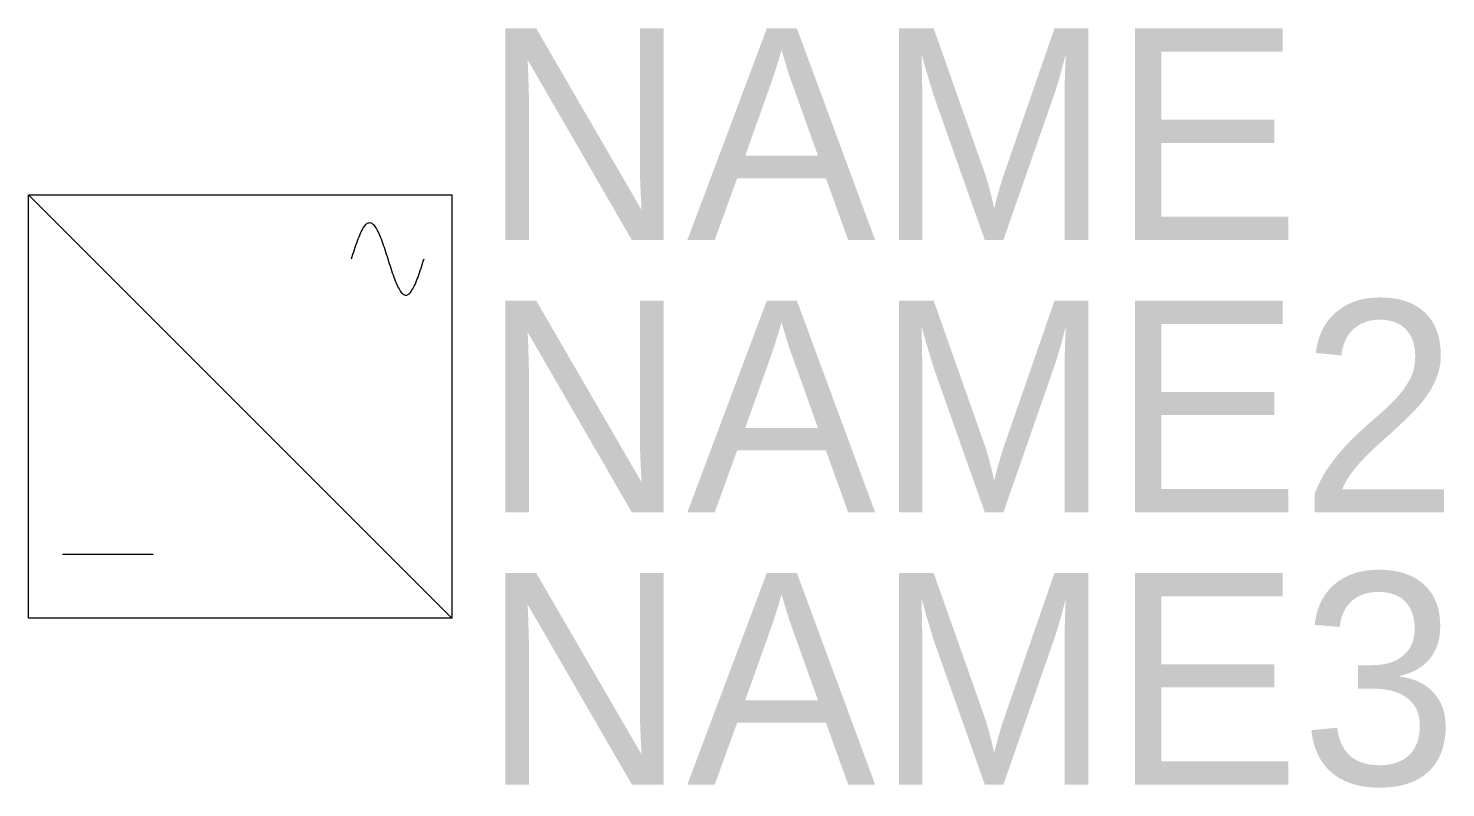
# Model space of a CAD drawing. Header units: metres. Extents: x -0.35 to 1.99, y -0.63 to 0.63.
import ezdxf
from ezdxf.enums import TextEntityAlignment as Align

# ---------------------------------------------------------------- set-up
doc = ezdxf.new("R2010")
doc.units = ezdxf.units.M
doc.layers.add('18c', color=1, linetype='Continuous')
doc.styles.add('ISOPLUS', font='isoplus.shx')

msp = doc.modelspace()

# ---------------------------------------------------------------- linework, layer by layer
for p, q in [((-0.35, 0.35), (0.35, 0.35)), ((-0.35, -0.35), (-0.35, 0.35)), ((-0.35, 0.35), (0.35, -0.35)), ((0.35, 0.35), (0.35, -0.35)), ((-0.2936, -0.2443), (-0.1436, -0.2443)), ((0.35, -0.35), (-0.35, -0.35))]:
    msp.add_line(p, q)
msp.add_open_spline([(0.1839, 0.244), (0.1856, 0.2491), (0.1888, 0.2593), (0.1937, 0.2736), (0.1986, 0.2861), (0.2035, 0.2958), (0.2085, 0.3023), (0.2139, 0.3047), (0.2193, 0.3023), (0.2243, 0.2958), (0.2293, 0.2861), (0.2342, 0.2736), (0.239, 0.2593), (0.2439, 0.244), (0.2488, 0.2286), (0.2537, 0.2143), (0.2586, 0.2019), (0.2635, 0.1921), (0.2685, 0.1856), (0.2739, 0.1832), (0.2793, 0.1856), (0.2843, 0.1921), (0.2893, 0.2019), (0.2942, 0.2143), (0.299, 0.2286), (0.3022, 0.2388), (0.3039, 0.244)], degree=3, knots=[0, 0, 0, 0, 0.615679, 1.201753, 1.733717, 2.194294, 2.582922, 2.92315, 3.263379, 3.652006, 4.112584, 4.644548, 5.230622, 5.846301, 6.461979, 7.048054, 7.580017, 8.040595, 8.429223, 8.769451, 9.109679, 9.498307, 9.958884, 10.490848, 11.076922, 11.692601, 11.692601, 11.692601, 11.692601])

# ---------------------------------------------------------------- texts
at = {"layer": '18c', "style": 'ISOPLUS'}
for tag, p in [('NAME', (0.4, 0.45)), ('NAME2', (0.4, 0)), ('NAME3', (0.4, -0.45))]:
    msp.add_attdef(tag, text='', height=0.35, dxfattribs=at).set_placement(p, align=Align.MIDDLE_LEFT)

doc.saveas('drawing.dxf')
